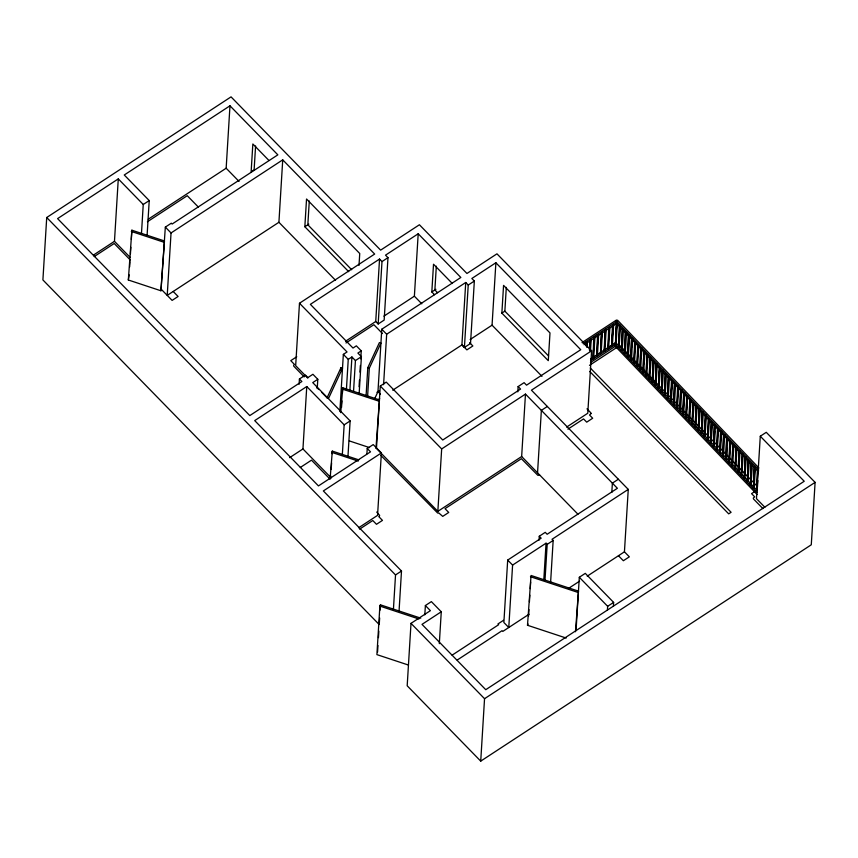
<?xml version="1.0" encoding="UTF-8"?>
<svg xmlns="http://www.w3.org/2000/svg" width="858" height="858" viewBox="0 0 858 858"><rect width="100%" height="100%" fill="white"/><g stroke="black" fill="none" stroke-linecap="round" stroke-linejoin="round"><path stroke-width="1.29" d="M566.623 427.08L587.784 413.234L591.602 350.804L496.964 253.829L466.945 273.477L419.412 224.764L380.63 250.139L231.049 96.868L46.718 217.514L42.9 279.933L378.614 623.938M130.18 257.432L114.468 241.323L118.286 178.893L57.593 218.618L249.807 415.583L301.866 381.51L299.421 379L305.394 375.096L307.85 377.606L312.913 374.281L317.803 379.3L317.235 388.599M128.335 279.998L131.875 230.201L164.479 240.98L160.939 290.776L128.335 279.998L129.15 274.817M129.633 266.945L129.955 261.701M130.437 253.829L130.834 247.265M131.317 239.393L131.875 230.201M141.463 233.698L143.243 204.483L118.286 178.893M147.115 235.103L149.228 200.568L124.26 174.989L229.976 105.802L277.842 154.848L172.126 224.035L171.31 223.198L165.337 227.113L160.939 290.776M171.042 232.958L167.224 295.377L278.914 222.286L282.732 159.856L171.042 232.958L165.337 227.113M239.039 181.424L226.158 168.222L229.976 105.802M255.587 145.978L254.129 169.755L251.137 171.707L252.842 143.972L268.972 160.5M282.732 159.856L374.656 254.054L299.485 303.249L295.667 365.669L307.786 378.088M348.713 271.686L304.837 226.737L306.542 198.992L359.738 253.507L359.009 265.401M309.288 200.997L307.829 224.785L351.694 269.734M299.099 384.32L299.421 379M330.984 477.681L302.949 448.949L306.767 386.529L254.708 420.602L318.457 485.918L370.517 451.844L367.235 448.498L373.219 444.583L381.381 452.949L377.563 515.379L358.59 527.788M330.126 478.592L332.303 451.104L358.816 459.867M330.62 478.657L330.78 476.029M331.177 469.476L331.585 462.912M332.143 453.732L332.303 451.104M340.819 370.356L340.98 367.728L342.503 368.232L328.614 398.262L327.091 397.758L340.98 367.728M339.854 411.54L343.35 354.365L347.029 351.962L299.485 303.249M340.723 412.644L342.75 387.784L379.429 399.903L375.965 448.38M341.538 407.464L341.945 400.901M342.428 393.028L342.75 387.784M342.288 455.384L344.155 424.839L306.767 386.529M346.385 389.929L348.251 359.373L343.35 354.365M349.892 390.175L351.919 356.971L348.251 359.373M347.94 456.788L350.128 420.924L312.741 382.614L317.803 379.3M353.56 391.119L355.426 360.575L351.919 356.971M359.062 386.722L359.47 380.083M359.952 372.115L360.36 365.476M360.768 358.837L361.25 350.868L356.36 345.849L353.003 348.048L310.36 304.354L379.547 259.062L381.992 261.572L378.174 324.002L384.159 320.088L387.977 257.668L385.521 255.158L418.2 233.773L460.843 277.466L381.778 329.215L377.96 391.634L374.646 398.798M359.137 393.854L361.411 356.66L357.893 353.067L361.25 350.868M366.034 396.525L367.803 367.653L379.408 342.589L380.931 343.093L369.326 368.157L367.556 397.029M366.913 453.807L367.235 448.498M378.174 324.002L375.729 321.493L379.547 259.062M383.58 384.706L386.668 334.234L465.733 282.486L461.915 344.905L464.414 347.469L470.527 343.479L474.345 281.049L471.846 278.485L495.881 262.752L580.737 349.699L526.544 385.167L524.099 382.657L518.125 386.572L520.57 389.071L442.749 440.015L386.25 382.121L380.276 386.025L376.458 448.455L437.848 511.357L521.653 456.52L525.471 394.09L441.666 448.938L437.848 511.357M420.763 618.157L380.448 604.836L379.88 606.08L376.909 654.622L408.397 665.036M377.563 652.069L377.96 645.516M378.442 637.644L378.85 631.08M379.247 624.517L379.654 617.953M380.126 610.081L380.448 604.836M393.414 609.47L395.527 574.935L46.718 217.514M421.793 303.796L414.382 296.192L418.2 233.773M399.067 610.864L401.501 571.02L323.348 490.937L381.381 452.949M439.317 643.65L441.269 611.765L431.37 601.619L425.386 605.534L430.394 610.66L411.003 623.358L407.185 685.778L480.727 761.132L811.282 544.787L815.1 482.368L766.258 432.314L760.285 436.229L756.466 498.648L764.875 507.271M434.502 294.712L431.821 291.956L433.515 264.21L452.338 283.505M436.325 266.184L434.877 289.961L437.559 292.717M424.817 614.832L425.386 605.534M464.414 347.469L468.232 285.049L465.733 282.486M541.988 376.34L492.063 325.182L495.881 262.752M501.866 313.116L503.56 285.371L549.989 332.936L548.294 360.682L501.866 313.116L504.858 311.154L506.306 287.376M480.727 761.132L484.545 698.702L411.003 623.358M517.803 391.881L518.125 386.572M507.689 560.081L503.871 622.5L508.773 627.52L512.591 565.09L507.689 560.081L541.162 538.181L539.274 536.25L545.248 532.335L547.136 534.266L617.385 488.288L525.471 394.09M566.183 638.052L527.498 625.268L531.038 575.471L578.464 591.141L575.482 631.745M528.549 616.151L528.957 609.588M529.429 601.715L529.836 595.152M530.233 588.599L530.641 582.035M537.548 472.801L541.366 410.381L547.34 406.467M539.028 540.229L539.274 536.25M543.779 580.383L546.053 543.189L512.591 565.09M545.002 580.222L547.189 544.358L546.053 543.189M550.568 582.947L553.163 540.443L552.026 539.285L628.26 489.392L531.445 390.186L591.602 350.804M586.057 345.935L586.218 343.307M586.604 346.846L586.293 341.999M587.119 347.372L587.44 342.106L586.808 342.524M589.392 350.064L590.036 339.543M589.939 350.965L590.551 340.068L591.183 339.661L590.669 339.135M590.54 350.182L591.183 339.661M593.007 358.665L594.412 336.69L594.926 337.215L593.639 358.247L593.007 358.665L593.779 337.097M576.05 630.512L579.311 577.273L585.285 573.359L613.62 602.391L613.373 606.381M598.67 334.759L597.383 355.802L596.75 356.209L597.522 334.652M596.75 356.209L598.037 335.178M601.179 333.515L600.493 353.764L601.126 353.357L602.413 332.314L601.78 332.722L600.493 353.764M605.523 330.276L606.145 329.869L604.858 350.901L604.236 351.319L604.922 331.059M604.236 351.319L605.63 329.333M607.979 348.863L609.266 327.831L609.888 327.413L608.601 348.455L607.979 348.863L608.665 328.614M611.722 346.418L613.009 325.375L613.631 324.968L612.344 346.01L611.722 346.418L612.408 326.169M611.915 344.165L612.558 333.644M612.794 329.697L613.116 324.442M617.299 323.831L616.087 343.554L615.465 343.972L616.237 322.404M615.465 343.972L616.752 322.93M616.087 343.554L615.98 336.454M616.141 333.826L616.784 323.305M620.366 327.037L619.154 346.761L618.532 347.179L619.926 325.193M611.808 492.449L612.376 483.151L618.361 479.236M621.6 350.386L622.372 328.818L621.6 350.386L622.222 349.967L623.434 330.244M607.4 610.285L607.646 606.306L579.311 577.273M626.576 332.143L625.289 353.174L624.667 353.593L625.439 332.025L626.061 331.606M624.667 353.593L625.439 332.025M627.734 356.799L628.506 335.231L627.734 356.799L628.356 356.381L629.643 335.339L629.021 335.757M628.249 349.281L628.807 340.079M632.636 339.865L631.424 359.588L630.802 360.006L631.574 338.438L632.196 338.02M630.802 360.006L631.574 338.438M631.424 359.588L631.391 351.169M631.638 347.222L632.035 340.647M634.641 341.645L633.869 363.213L634.491 362.795L635.703 343.071M633.869 363.213L635.156 342.17M618.468 555.727L623.358 560.735L629.343 556.831L624.442 551.812L628.26 489.392M638.77 346.278L637.569 366.001L636.936 366.42L637.709 344.852M636.936 366.42L638.223 345.377M640.004 369.616L640.776 348.058L640.004 369.616L640.636 369.208L641.923 348.166M643.071 372.822L643.843 351.265L643.071 372.822L643.704 372.415L644.905 352.692M643.704 372.415L643.425 367.943M643.672 363.996L644.315 353.475M647.972 355.898L646.771 375.622L646.138 376.029L646.911 354.472L647.543 354.054M646.138 376.029L646.911 354.472M651.125 357.786L649.838 378.828L649.206 379.236L649.978 357.679L650.611 357.26M649.206 379.236L649.978 357.679M652.273 382.443L653.045 360.886L652.273 382.443L652.906 382.035L654.107 362.312M655.34 385.65L656.113 364.092L655.34 385.65L655.973 385.242L657.174 365.519M655.694 380.77L656.263 371.568M656.499 367.621L656.745 363.674M660.242 368.726L659.041 388.449L658.408 388.856L659.18 367.299M658.408 388.856L659.695 367.825M659.041 388.449L658.847 382.657M659.083 378.721L659.727 368.2M663.395 370.613L662.108 391.656L661.475 392.063L662.247 370.506L662.88 370.088M661.475 392.063L662.247 370.506M664.542 395.27L665.315 373.713L664.542 395.27L665.175 394.862L666.376 375.139M669.444 378.346L668.243 398.069L667.61 398.477L668.382 376.919L669.015 376.501M667.61 398.477L668.382 376.919M672.511 381.553L671.31 401.276L670.677 401.683L671.449 380.115M670.677 401.683L671.964 380.652M671.117 395.484L671.675 386.282M673.745 404.89L674.517 383.322L673.745 404.89L674.377 404.483L675.578 384.759M678.646 387.966L677.445 407.689L676.812 408.097L677.584 386.529L678.099 387.065M676.812 408.097L678.217 386.121M679.879 411.304L680.651 389.736L679.879 411.304L680.512 410.896L681.724 391.173M684.352 392.535L683.719 392.943L682.947 414.511L683.579 414.103L684.866 393.061M682.947 414.511L683.719 392.943M683.065 413.577L683.708 403.056M683.944 399.109L684.266 393.854M686.014 417.717L686.786 396.149L686.014 417.717L686.647 417.31L687.419 395.742M686.647 417.31L686.293 414.146M686.539 410.21L687.183 399.689M689.081 420.924L689.853 399.356L689.081 420.924L689.714 420.517L690.926 400.793M692.159 424.131L692.921 402.563L692.159 424.131L692.781 423.723L693.993 404M695.227 427.338L695.988 405.77L695.227 427.338L695.849 426.93L697.061 407.207M698.294 430.544L699.066 408.976L698.294 430.544L698.916 430.137L700.203 409.094M698.562 426.973L699.206 416.462M699.452 412.516L699.688 408.569M701.361 433.751L702.134 412.183L701.361 433.751L701.983 433.344L703.195 413.62M705.823 414.982L705.201 415.39L703.914 436.432L705.051 436.55L706.338 415.508L705.716 415.926L704.429 436.958M709.33 420.034L708.118 439.757L707.496 440.165L708.268 418.597M707.496 440.165L708.783 419.133M710.563 443.371L711.336 421.804L710.563 443.371L711.185 442.964L712.397 423.241M711.185 442.964L711.239 433.226M711.4 430.598L711.797 424.024M713.631 446.578L714.403 425.01L713.631 446.578L714.253 446.171L715.465 426.447M713.985 441.698L714.628 431.177M714.864 427.23L715.025 424.603M718.532 429.654L717.32 449.377L716.698 449.785L717.47 428.217M716.698 449.785L717.985 428.753M719.765 452.992L721.16 431.016L720.538 431.424L719.765 452.992L720.388 452.584L721.675 431.542M722.833 456.199L723.605 434.631L722.833 456.199L723.466 455.791L724.667 436.068M727.734 439.275L726.533 458.998L725.9 459.405L726.672 437.837L727.294 437.43M725.9 459.405L726.672 437.837M726.533 458.998L726.662 447.951M726.898 444.004L727.134 440.057M730.802 442.481L729.6 462.205L728.968 462.612L729.74 441.044M728.968 462.612L730.255 441.58M733.869 445.688L732.668 465.411L732.035 465.819L732.807 444.251L733.44 443.843M732.035 465.819L732.807 444.251M736.936 448.895L735.735 468.618L735.102 469.026L735.874 447.458L736.389 447.983M735.102 469.026L736.507 447.05M738.17 472.232L738.942 450.664L738.17 472.232L738.802 471.825L740.004 452.102M738.802 471.825L738.609 466.033M738.931 460.778L739.489 451.565M741.237 475.439L742.642 453.464L742.009 453.871L741.237 475.439L741.87 475.032L743.157 453.989M744.304 478.646L745.076 457.078L744.304 478.646L744.937 478.238L746.138 458.515M747.372 481.853L748.144 460.285L747.372 481.853L748.004 481.445L749.206 461.722M750.439 485.06L751.211 463.492L750.439 485.06L751.072 484.652L752.273 464.929M750.879 478.861L751.522 468.339M755.34 468.136L754.139 487.859L753.506 488.266L754.279 466.698L754.911 466.291M753.506 488.266L754.279 466.698M754.139 487.859L754.107 479.44M754.343 475.493L754.825 467.599M757.979 469.498L756.574 491.473L757.346 469.905L757.861 470.431M757.442 487.119L757.85 480.544M758.333 472.651L758.493 470.023M591.012 413.556L589.532 415.015L592.685 418.243L586.711 422.157L583.547 418.929L567.91 429.161M527.498 625.268L528.067 624.023M143.243 204.483L149.228 200.568M93.501 255.041L114.468 241.323M148.262 219.198L226.158 168.222M94.198 256.585L114.2 243.5L130.373 260.081M147.426 221.75L187.248 195.699L198.284 207.014M304.837 226.737L308.826 224.131M381.992 261.572L387.977 257.668M296.75 356.746L290.776 360.65L294.476 364.446L293.758 365.1A1.609 1.33 3.5 0 0 293.651 365.465L293.704 365.958A1.609 1.319 3.5 0 0 293.897 366.302L304.236 376.898M345.602 341.205L375.729 321.493M383.891 316.152L414.382 296.192M345.999 342.964L373.874 324.71L382.486 333.537M431.821 291.956L435.896 289.296M468.232 285.049L474.345 281.049M355.426 360.575L361.411 356.66M376.962 392.288L379.139 390.862M289.65 457.646L302.949 448.949M377.563 400.118L379.708 398.713M392.728 390.197L461.979 344.862L466.881 349.882L472.855 345.967L469.594 342.632M470.152 339.521L492.063 325.182M344.155 424.839L350.128 420.924M300.321 467.471L311.497 460.156L329.912 479.032M582.024 342.578L616.398 320.077L617.428 321.139L583.054 343.629M594.294 337.623L594.926 337.215M584.051 344.755L617.32 322.983M622.887 329.343L623.509 328.936M590.604 358.934L615.004 342.975L616.033 344.026L590.529 360.714M592.492 358.14L593.639 358.247M596.235 355.684L597.383 355.802M603.721 350.783L604.858 350.901M607.464 348.337L608.601 348.455M611.207 345.892L612.344 346.01M614.95 343.436L615.572 343.028M590.422 362.569L615.915 345.871M589.478 365.358L619.83 345.495L757.314 486.368M632.089 338.964L632.711 338.545M621.085 349.849L622.222 349.967M624.152 353.056L625.289 353.174M359.588 529.15L372.78 520.516L376.48 524.302L382.464 520.388L378.764 516.602L379.247 516.259A1.534 1.266 3.5 0 0 379.579 515.336L376.705 512.044M627.219 356.263L628.356 356.381M630.287 359.47L630.909 359.062M644.358 351.791L644.991 351.372M647.425 354.998L648.058 354.579M636.422 365.883L637.569 366.001M639.489 369.09L640.636 369.208M642.556 372.297L643.189 371.889M645.624 375.504L646.771 375.622M648.691 378.71L649.838 378.828M651.758 381.917L652.906 382.035M665.829 374.238L666.462 373.82M654.826 385.124L655.973 385.242M668.897 377.445L669.53 377.027M657.893 388.331L658.526 387.923M660.96 391.538L662.108 391.656M539.596 474.903L538.202 475.343A1.609 1.33 3.5 0 1 537.762 475.235L521.385 458.698L445.023 508.676L448.723 512.462L442.739 516.377L438.653 512.837A1.469 1.212 3.5 0 1 438.245 512.987L438.106 513.009A1.609 1.33 3.5 0 1 437.644 513.02L380.877 455.437M664.028 394.744L665.175 394.862M395.527 574.935L401.501 571.02M667.095 397.951L668.243 398.069M681.166 390.272L681.799 389.854M670.162 401.158L671.31 401.276M673.23 404.365L674.377 404.483M687.301 396.686L687.934 396.267M676.297 407.571L677.445 407.689M679.364 410.778L680.512 410.896M685.499 417.192L686.132 416.784M688.566 420.399L689.714 420.517M702.648 412.719L703.27 412.301M691.634 423.605L692.781 423.723M694.701 426.812L695.849 426.93M697.779 430.019L698.916 430.137M700.847 433.226L701.983 433.344M441.269 611.765L422.007 624.377L485.757 689.693L804.225 481.263L760.285 436.229M547.189 544.358L553.163 540.443M706.981 439.639L708.118 439.757M710.049 442.846L710.671 442.438M724.12 435.167L724.753 434.749M713.116 446.053L714.253 446.171M716.183 449.26L717.32 449.377M722.318 455.673L723.466 455.791M725.385 458.88L726.018 458.472M739.457 451.19L740.089 450.782M728.453 462.087L729.6 462.205M731.52 465.293L732.668 465.411M745.591 457.604L746.224 457.196L745.709 456.671M734.587 468.5L735.735 468.618M503.539 620.291L497.951 623.948L498.68 624.688L452.134 655.147M737.655 471.707L738.288 471.299M457.239 660.027L502.069 630.684L502.788 631.424L529.086 614.221M568.393 588.491L579.6 581.156M587.247 576.158L624.442 551.812M743.789 478.12L744.937 478.238M746.857 481.327L748.004 481.445M749.924 484.534L751.072 484.652M752.992 487.741L753.624 487.323M755.555 491.033L751.565 493.64L754.718 496.868L753.474 497.876A1.491 1.223 3.5 0 0 753.367 498.241A1.491 1.223 3.5 0 0 753.388 498.605L753.421 498.734A1.609 1.319 3.5 0 0 753.614 499.077L762.901 508.59M607.646 606.306L613.62 602.391M484.545 698.702L815.1 482.368M131.306 231.446L163.91 242.224M367.803 367.653L369.326 368.157M342.17 389.017L378.85 401.147M349.324 440.915L369.562 447.608M331.735 452.348L358.247 461.1M530.469 576.715L577.884 592.385M379.88 606.08L418.929 618.983M619.819 326.137L619.304 325.611L618.532 347.179M590.261 367.985L731.091 512.29L728.699 513.856L589.736 371.46M504.858 311.154L548.498 355.877M586.979 408.837L590.84 412.827A1.577 1.298 3.5 0 1 591.012 413.577M521.653 456.52L577.949 514.21M278.914 222.286L335.553 280.319M381.778 329.215L386.668 334.234M380.276 386.025L441.666 448.938M377.96 391.634L380.405 394.144M317.106 387.634L318.972 389.553M321.771 392.417L327.359 398.144M173.198 291.473L178.099 296.482L172.115 300.397L161.036 289.039M758.965 468.018L617.556 320.206L616.28 321.021L758.622 469.798M616.173 322.865L758.504 471.643M756.638 489.939L616.151 343.093L614.886 343.908L757.217 492.685M614.768 345.753L757.11 494.53"/></g></svg>
